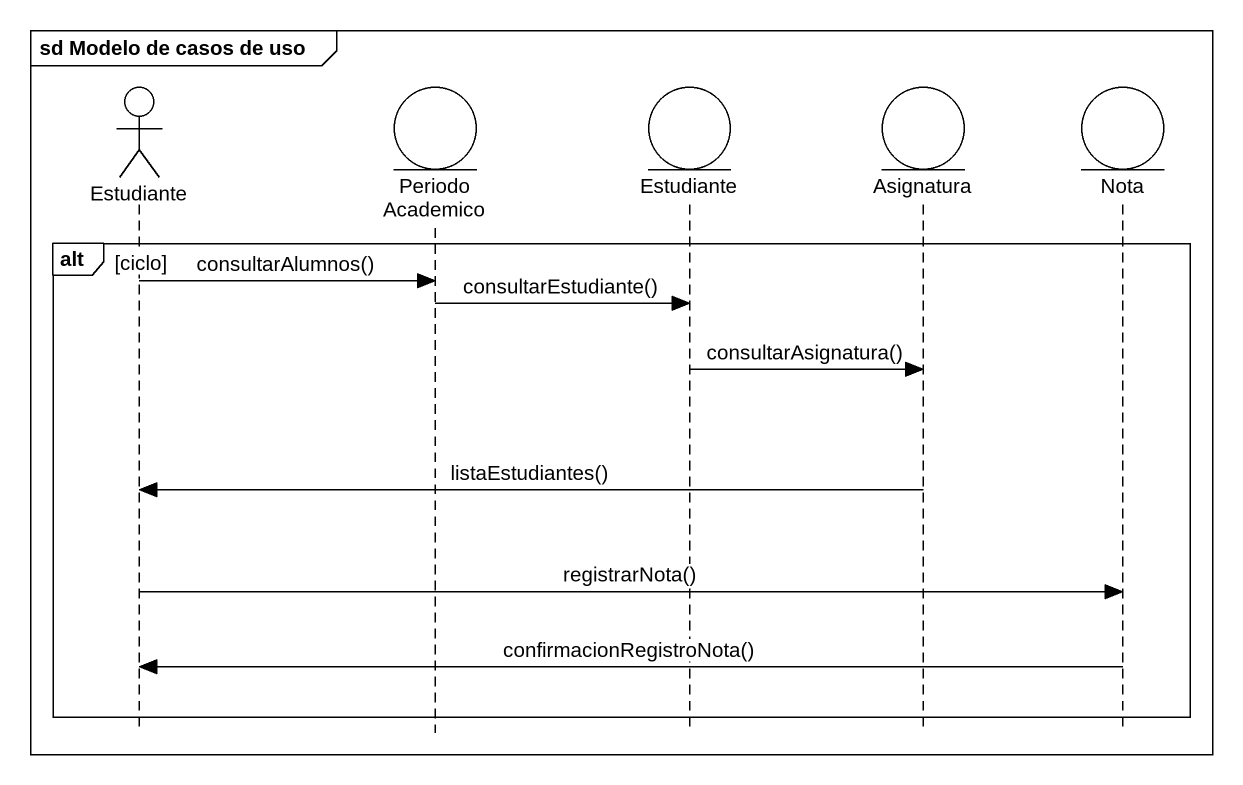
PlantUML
@startuml
mainframe sd Modelo de casos de uso
hide footbox
actor Estudiante
entity PeriodoAcademico
entity "Estudiante" as Estudiante_2
entity Asignatura
entity Nota

alt ciclo
  Estudiante -> PeriodoAcademico : consultarAlumnos()
  PeriodoAcademico -> Estudiante_2 : consultarEstudiante()
  Estudiante_2 -> Asignatura : consultarAsignatura()
  Asignatura -> Estudiante : listaEstudiantes()
  Estudiante -> Nota : registrarNota()
  Nota -> Estudiante : confirmacionRegistroNota()
end
@enduml
